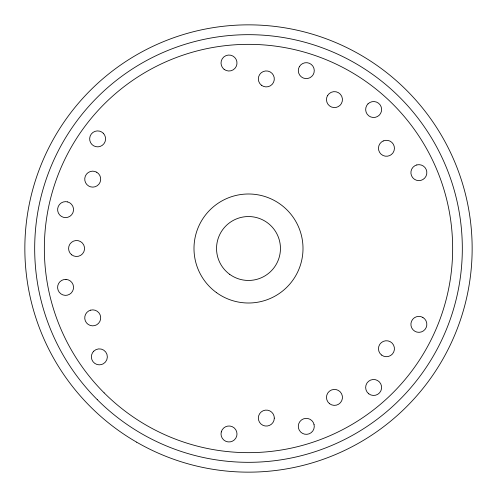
<?xml version="1.0" encoding="UTF-8"?>
<svg xmlns="http://www.w3.org/2000/svg" width="497" height="497" viewBox="0 0 497 497"><rect width="100%" height="100%" fill="white"/><g stroke="black" fill="none" stroke-linecap="round" stroke-linejoin="round"><path stroke-width="0.75" d="M221.289 431.905L221.016 433.974A7.989 7.989 0 0 0 236.721 436.043L236.994 433.974A7.989 7.989 0 0 0 221.289 431.905M299.374 66.648L298.573 68.58A7.989 7.989 0 0 0 313.203 74.637L314.005 72.711A7.989 7.989 0 0 0 299.374 66.648M327.548 95.61L326.746 97.536A7.989 7.989 0 0 0 340.11 105.252L341.383 103.6A7.989 7.989 0 0 0 338.457 92.69A7.989 7.989 0 0 0 327.548 95.61M93.716 351.205L92.448 352.858A7.989 7.989 0 0 0 101.431 364.568L103.357 363.767A7.989 7.989 0 0 0 105.706 351.988A7.989 7.989 0 0 0 93.716 351.205M367.985 103.879L366.718 105.532A7.989 7.989 0 0 0 379.279 115.174L380.553 113.521A7.989 7.989 0 0 0 367.985 103.879M383.243 140.955L381.46 142.036A7.989 7.989 0 0 0 389.654 155.592L391.437 154.511A7.989 7.989 0 0 0 383.243 140.955M416.803 164.929L414.877 165.731A7.989 7.989 0 0 0 420.94 180.361L422.866 179.56A7.989 7.989 0 0 0 416.803 164.929M90.659 310.14L88.733 310.936A7.989 7.989 0 0 0 94.797 325.572L96.722 324.771A7.989 7.989 0 0 0 90.659 310.14M65.995 279.407L63.92 279.569A7.989 7.989 0 0 0 65.163 295.361L67.238 295.193A7.989 7.989 0 0 0 65.995 279.407M67.648 201.906L65.579 201.633A7.989 7.989 0 0 0 63.51 217.332L65.579 217.605A7.989 7.989 0 0 0 67.648 201.906M96.722 172.229L94.797 171.428A7.989 7.989 0 0 0 88.733 186.064L90.659 186.86A7.989 7.989 0 0 0 96.722 172.229M422.866 317.44L420.94 316.639A7.989 7.989 0 0 0 414.877 331.269L416.803 332.071A7.989 7.989 0 0 0 422.866 317.44M103.27 133.233L101.618 131.966A7.989 7.989 0 0 0 91.976 144.528L93.629 145.795A7.989 7.989 0 0 0 103.27 133.233M314.048 424.45L313.29 422.506A7.989 7.989 0 0 0 298.529 428.259L299.287 430.203A7.989 7.989 0 0 0 314.048 424.45M274.313 418.126L274.052 416.057A7.989 7.989 0 0 0 258.334 418.033L258.595 420.102A7.989 7.989 0 0 0 274.313 418.126M136.675 442.187A223.65 223.65 0 0 0 472.15 248.5A223.65 223.65 0 0 0 136.675 54.813A223.65 223.65 0 0 0 136.675 442.187M224.141 69.363A7.989 7.989 0 0 0 236.926 64.07A7.989 7.989 0 0 0 225.949 55.645A7.989 7.989 0 0 0 224.141 69.363M261.459 85.254A7.989 7.989 0 0 0 274.245 79.961A7.989 7.989 0 0 0 263.267 71.537A7.989 7.989 0 0 0 261.459 85.254M381.59 355.063A7.989 7.989 0 0 0 394.369 349.77A7.989 7.989 0 0 0 383.392 341.346A7.989 7.989 0 0 0 381.59 355.063M368.768 393.81A7.989 7.989 0 0 0 381.553 388.517A7.989 7.989 0 0 0 370.576 380.093A7.989 7.989 0 0 0 368.768 393.81M329.604 403.732A7.989 7.989 0 0 0 342.383 398.439A7.989 7.989 0 0 0 331.406 390.015A7.989 7.989 0 0 0 329.604 403.732M71.711 254.837A7.989 7.989 0 0 0 84.49 249.544A7.989 7.989 0 0 0 73.513 241.12A7.989 7.989 0 0 0 71.711 254.837M97.306 399.694A213.822 213.822 0 0 0 455.035 303.841A213.822 213.822 0 0 0 193.159 41.965A213.822 213.822 0 0 0 97.306 399.694M104.14 392.86A204.155 204.155 0 0 0 445.697 301.337A204.155 204.155 0 0 0 195.663 51.303A204.155 204.155 0 0 0 104.14 392.86M216.431 292.578A54.508 54.508 0 0 0 302.704 254.234A54.508 54.508 0 0 0 226.365 198.688A54.508 54.508 0 0 0 216.431 292.578M229.701 274.338A31.951 31.951 0 0 0 280.271 251.861A31.951 31.951 0 0 0 235.522 219.301A31.951 31.951 0 0 0 229.701 274.338"/></g></svg>
